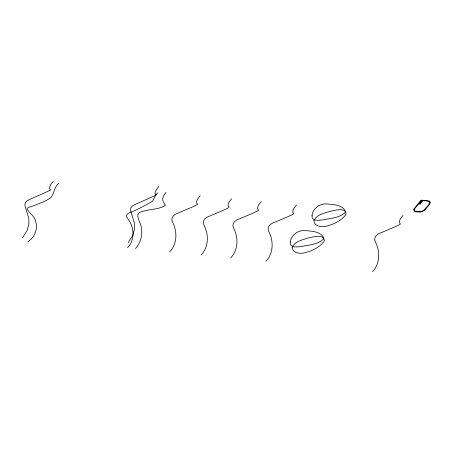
<?xml version="1.0" encoding="UTF-8"?>
<svg xmlns="http://www.w3.org/2000/svg" width="453" height="453" viewBox="0 0 453 453"><rect width="100%" height="100%" fill="white"/><g stroke="black" fill="none" stroke-linecap="round" stroke-linejoin="round"><path stroke-width="0.68" d="M127.514 247.797C135.277 239.756 134.298 227.247 127.854 218.81C123.794 214.309 129.247 212.768 132.718 211.517C139.456 208.476 145.985 204.971 152.429 201.353C154.269 199.122 154.762 194.96 157.718 192.853M22.65 237.587L27.129 230.413L28.896 223.918L28.76 218.165L25.096 206.087L24.909 204.49L25.334 202.616L26.614 201.149L28.771 199.847L50.306 190.266L50.64 189.932L49.507 188.946L49.428 187.417L50.895 184.433L53.182 181.353M128.284 242.536L132.763 235.367L134.53 228.873L134.394 223.119L130.73 211.041L130.543 209.445L130.968 207.57L132.253 206.104L134.405 204.801L155.945 195.22L156.274 194.886L155.141 193.901L155.062 192.372L156.528 189.388L158.822 186.302M135.475 248.572C141.732 241.642 143.624 231.353 139.864 222.768C139.02 219.745 136.093 215.537 139.02 212.825C147.146 208.601 157.718 210.351 165.368 205.402C164.111 202.825 161.421 200.175 163.165 196.97A18.38 6.812 -34.6 0 1 165.979 192.338M169.665 251.902C177.293 243.867 177.417 231.834 172.667 222.361C169.886 217.559 174.564 213.856 178.827 212.768C185.045 209.92 191.591 207.701 197.576 204.388C194.592 202.146 198.459 197.853 200.203 195.668M201.143 254.965C208.771 246.936 208.895 234.903 204.144 225.424C201.37 220.622 206.047 216.919 210.305 215.832C216.523 212.989 223.069 210.764 229.054 207.451C226.07 205.209 229.937 200.917 231.681 198.731M230.73 257.842C238.357 249.813 238.482 237.78 233.731 228.306C230.951 223.505 235.628 219.801 239.892 218.714C246.109 215.866 252.655 213.646 258.64 210.334C255.656 208.091 259.518 203.799 261.268 201.613M265.928 261.273C273.555 253.244 273.674 241.206 268.929 231.732C266.149 226.93 270.826 223.227 275.084 222.14C281.302 219.297 287.848 217.072 293.833 213.759C290.854 211.517 294.716 207.225 296.46 205.039M372.513 271.647C380.141 263.618 380.26 251.585 375.514 242.112C372.734 237.31 377.411 233.601 381.669 232.519C387.887 229.671 394.433 227.451 400.418 224.139C397.44 221.896 401.301 217.599 403.045 215.413M58.669 183.391C54.066 187.061 54.388 193.471 50.991 197.616C44.892 201.772 37.763 204.071 30.923 206.693C24.083 207.587 28.901 211.409 31.433 214.36C39.626 222.344 37.248 235.973 27.707 241.862M413.759 209.728C413.815 212.644 418.102 211.715 419.914 212.055A4.598 2.458 -24.6 0 0 421.194 211.851L422.083 211.568A5.215 2.786 -24.6 0 0 423.425 210.956L425.174 209.62L429.812 203.941L430.333 202.751L429.982 201.494A4.615 2.463 -24.6 0 0 429.302 201.024L422.541 200.226L422.207 200.639C423.464 200.962 432.19 200.096 429.065 204.212L424.45 209.784A3.935 2.101 -24.6 0 1 423.538 210.475L421.25 211.46A3.981 2.129 -24.6 0 1 420.141 211.636L415.514 211.189A4.003 2.14 -24.6 0 1 414.835 210.843L414.365 209.569A4.219 2.254 -24.6 0 1 414.631 208.805L421.641 200.141L421.137 200.09L414.065 208.844A4.745 2.537 -24.6 0 0 413.759 209.728M290.277 242.1C289.558 248.295 297.763 246.993 301.568 246.432C308.85 244.971 317.372 244.62 323.114 239.422A7.763 4.185 -3.9 0 0 323.64 237.893C320.769 231.302 311.262 231.143 305.011 230.566C298.091 230.062 291.053 235.016 290.277 242.1M312.015 215.475C311.296 221.67 319.507 220.368 323.306 219.807C330.594 218.346 339.116 217.995 344.858 212.797A7.763 4.185 -3.9 0 0 345.384 211.268C342.508 204.671 333.006 204.518 326.749 203.941C319.835 203.437 312.791 208.391 312.015 215.475M292.168 247.321C292.202 252.87 299.688 253.918 303.935 252.961C311.228 251.228 318.736 247.927 323.584 242.021A6.331 3.239 -35.1 0 0 324.371 240.203C323.08 233.499 312.978 237.264 308.38 237.921C302.661 239.869 294.841 241.2 292.168 247.321M313.906 220.696C313.946 226.24 321.426 227.293 325.673 226.336C332.966 224.597 340.48 221.302 345.328 215.396A6.331 3.239 -35.1 0 0 346.109 213.578C344.818 206.874 334.722 210.639 330.118 211.296C324.405 213.238 316.579 214.575 313.906 220.696M419.761 203.64L419.421 204.048L420.259 204.133L420.599 203.72L419.761 203.64M420.684 202.502L420.35 202.916L421.188 202.995L421.528 202.582L420.684 202.502M421.613 201.364L421.279 201.778L422.117 201.857L422.456 201.449L421.613 201.364"/></g></svg>
